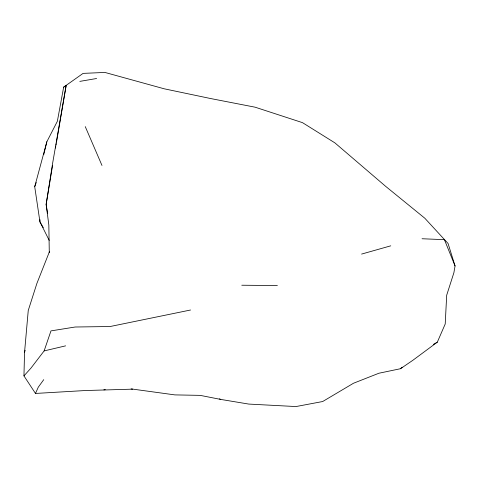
<?xml version="1.0" encoding="UTF-8"?>
<svg xmlns="http://www.w3.org/2000/svg" width="479" height="479" viewBox="0 0 479 479"><rect width="100%" height="100%" fill="white"/><g stroke="black" fill="none" stroke-linecap="round" stroke-linejoin="round"><path stroke-width="0.72" d="M39.991 219.651L39.949 221.891L49.211 240.38M132.617 389.152L85.268 390.535L35.476 393.445L23.95 375.883L24.543 352.382L28.249 310.47L36.877 283.472L49.427 251.72L49.277 252.619L48.84 225.04L46.14 204.431L52.66 163.052L66.156 85.406L63.659 87.142L57.36 121.265L46.852 141.73L34.71 186.69L39.949 221.891L43.296 227.639M52.51 165.758L46.14 204.431L47.607 213.263M55.51 148.071L55.762 146.598M56.007 145.125L56.259 143.652M56.51 142.173L66.156 85.406M63.659 87.142L83.089 73.383L104.937 72.443L164.141 88.783L210.688 98.554L255.109 107.188L302.477 122.642L334.875 142.856L385.679 186.361L424.819 218.226L448.063 243.488L455.05 265.923L453.9 272.683L446.691 295.208L445.213 324.002L437.315 342.168L412.886 360.268L400.516 368.71L378.913 373.237L353.496 383.242L322.672 401.528L295.974 406.557L248.721 404.072L220.771 399.426L200.18 395.367L174.865 394.894L131.114 388.894M43.733 154.687L46.852 141.73M24.543 352.382L25.159 350.341M23.95 375.883L31.021 368.04L44.116 350.921L50.966 330.893L75.155 327.013L110.11 326.522L190.552 310.009M34.71 186.69L36.242 182.523M35.476 393.445L38.29 387.176L43.739 379.661M400.516 368.71L402.073 367.189M433.411 344.371L437.315 342.168M361.597 254.08L390.756 245.829M44.116 350.921L65.623 345.85M79.813 81.382L96.62 78.502M103.853 389.852L105.32 389.661M241.769 285.227L277.383 285.55M422.053 238.746L444.422 239.668L455.05 265.923M219.406 398.839L220.771 399.426M85.262 126.624L101.985 165.471"/></g></svg>
